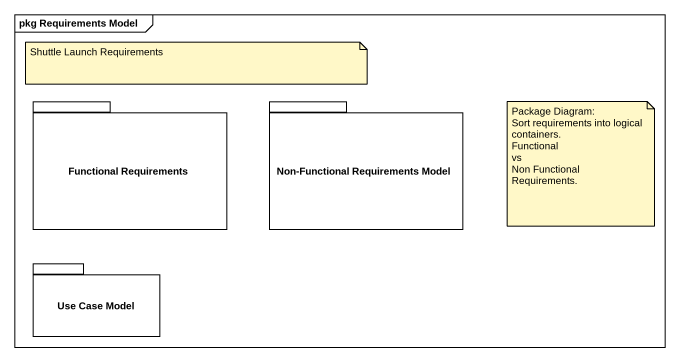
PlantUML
@startuml
mainframe pkg Requirements Model
package "Functional Requirements" as Functional_Requirements {
}
package "Non-Functional Requirements Model" as Non_Functional_Requirements {
}
package "Use Case Model" as Use_Case_Model {
}
note as N1
  Shuttle Launch Requirements
end note
note as N2
  Package Diagram:
  Sort requirements into logical containers.
  Functional
  vs
  Non Functional Requirements.
end note
@enduml
